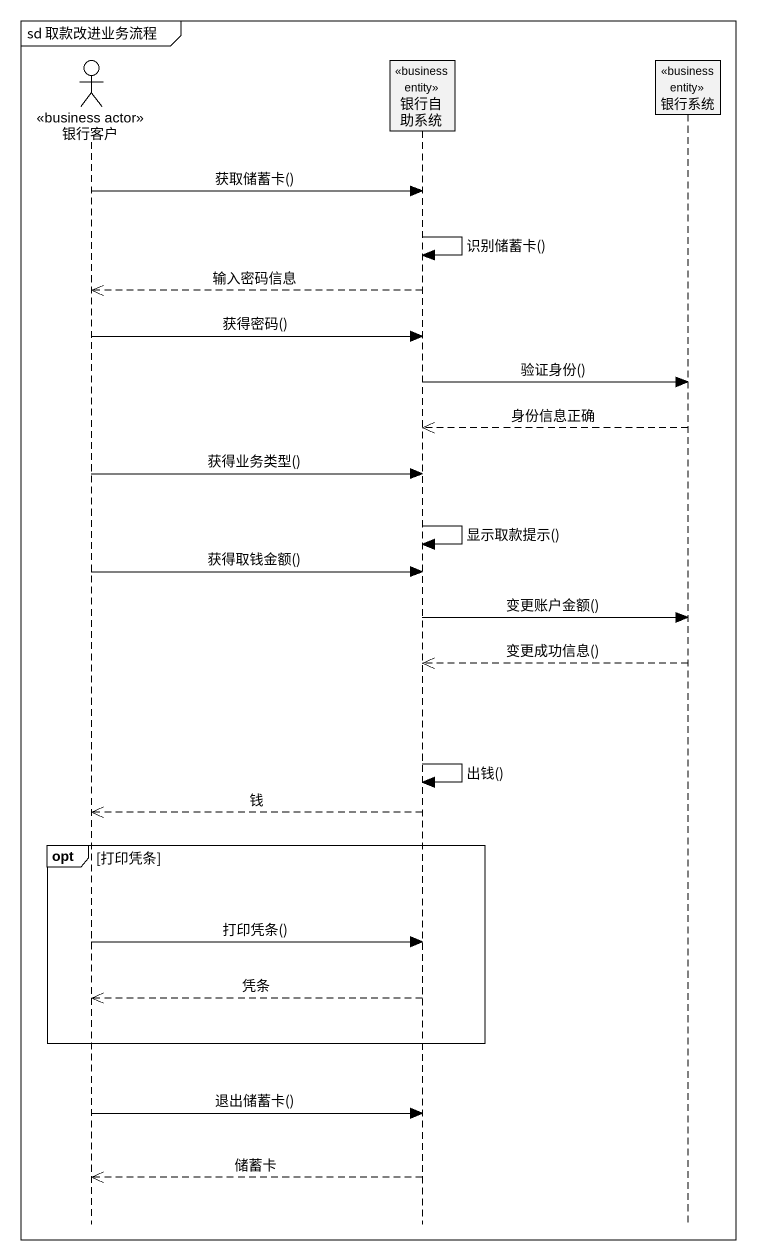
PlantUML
@startuml
mainframe sd 取款改进业务流程
hide footbox
actor 银行客户 <<business actor>>
participant 银行自助系统 <<business entity>>
participant 银行系统 <<business entity>>

银行客户 -> 银行自助系统 : 获取储蓄卡()
银行自助系统 -> 银行自助系统 : 识别储蓄卡()
银行自助系统 -->> 银行客户 : 输入密码信息
银行客户 -> 银行自助系统 : 获得密码()
银行自助系统 -> 银行系统 : 验证身份()
银行系统 -->> 银行自助系统 : 身份信息正确
银行客户 -> 银行自助系统 : 获得业务类型()
银行自助系统 -> 银行自助系统 : 显示取款提示()
银行客户 -> 银行自助系统 : 获得取钱金额()
银行自助系统 -> 银行系统 : 变更账户金额()
银行系统 -->> 银行自助系统 : 变更成功信息()
银行自助系统 -> 银行自助系统 : 出钱()
银行自助系统 -->> 银行客户 : 钱
opt 打印凭条
  银行客户 -> 银行自助系统 : 打印凭条()
  银行自助系统 -->> 银行客户 : 凭条
end
银行客户 -> 银行自助系统 : 退出储蓄卡()
银行自助系统 -->> 银行客户 : 储蓄卡
@enduml
